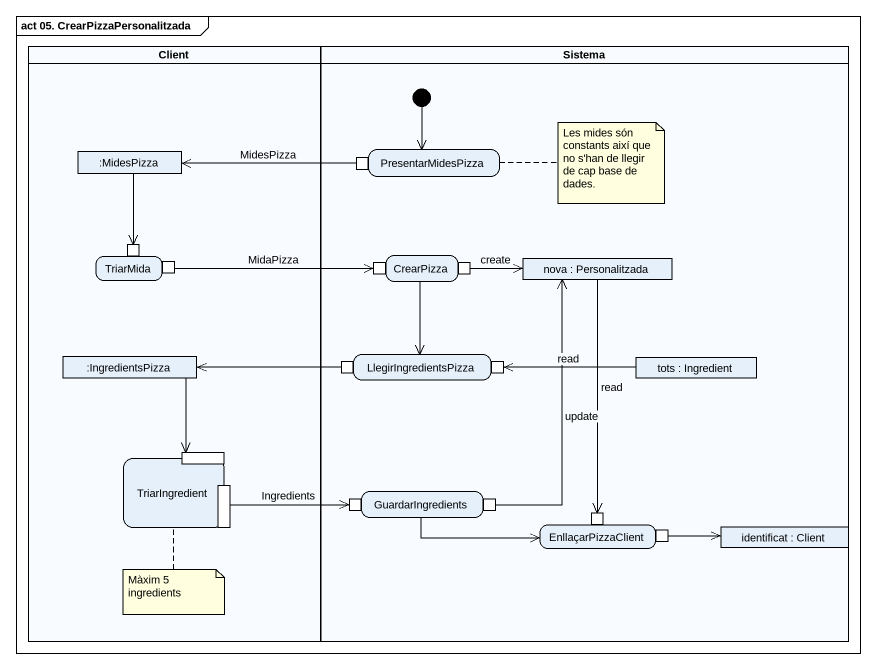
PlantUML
@startuml
mainframe act 05. CrearPizzaPersonalitzada
hide empty description
state Client <<partition>> {
  state ":MidesPizza" as MidesPizza <<object>>
  state TriarMida {
    state pin2 <<inputPin>>
    state pin3 <<outputPin>>
  }
  state ":IngredientsPizza" as IngredientsPizza <<object>>
  state TriarIngredient {
    state pin8 <<inputPin>>
    state pin9 <<outputPin>>
  }
}
state Sistema <<partition>> {
  state PresentarMidesPizza {
    state pin1 <<outputPin>>
  }
  state CrearPizza {
    state pin4 <<inputPin>>
    state pin5 <<outputPin>>
  }
  state "nova : Personalitzada" as nova <<object>>
  state LlegirIngredientsPizza {
    state pin6 <<outputPin>>
    state pin7 <<inputPin>>
  }
  state "tots : Ingredient" as tots <<object>>
  state GuardarIngredients {
    state pin10 <<inputPin>>
    state pin11 <<outputPin>>
  }
  state EnllaçarPizzaClient {
    state pin12 <<inputPin>>
    state pin13 <<outputPin>>
  }
  state "identificat : Client" as identificat <<object>>
  [*] --> PresentarMidesPizza
}
MidesPizza --> pin2
pin1 -left-> MidesPizza : MidesPizza
pin3 -right-> pin4 : MidaPizza
CrearPizza --> LlegirIngredientsPizza
pin5 -right-> nova : create
nova --> pin12 : read
IngredientsPizza --> pin8
pin6 -left-> IngredientsPizza
tots -left-> pin7 : read
pin9 -right-> pin10 : Ingredients
GuardarIngredients -right-> EnllaçarPizzaClient
pin11 -up-> nova : update
pin13 -right-> identificat
note right of PresentarMidesPizza : Les mides són constants així que no s'han de llegir de cap base de dades.
note bottom of TriarIngredient : Màxim 5 ingredients
@enduml
